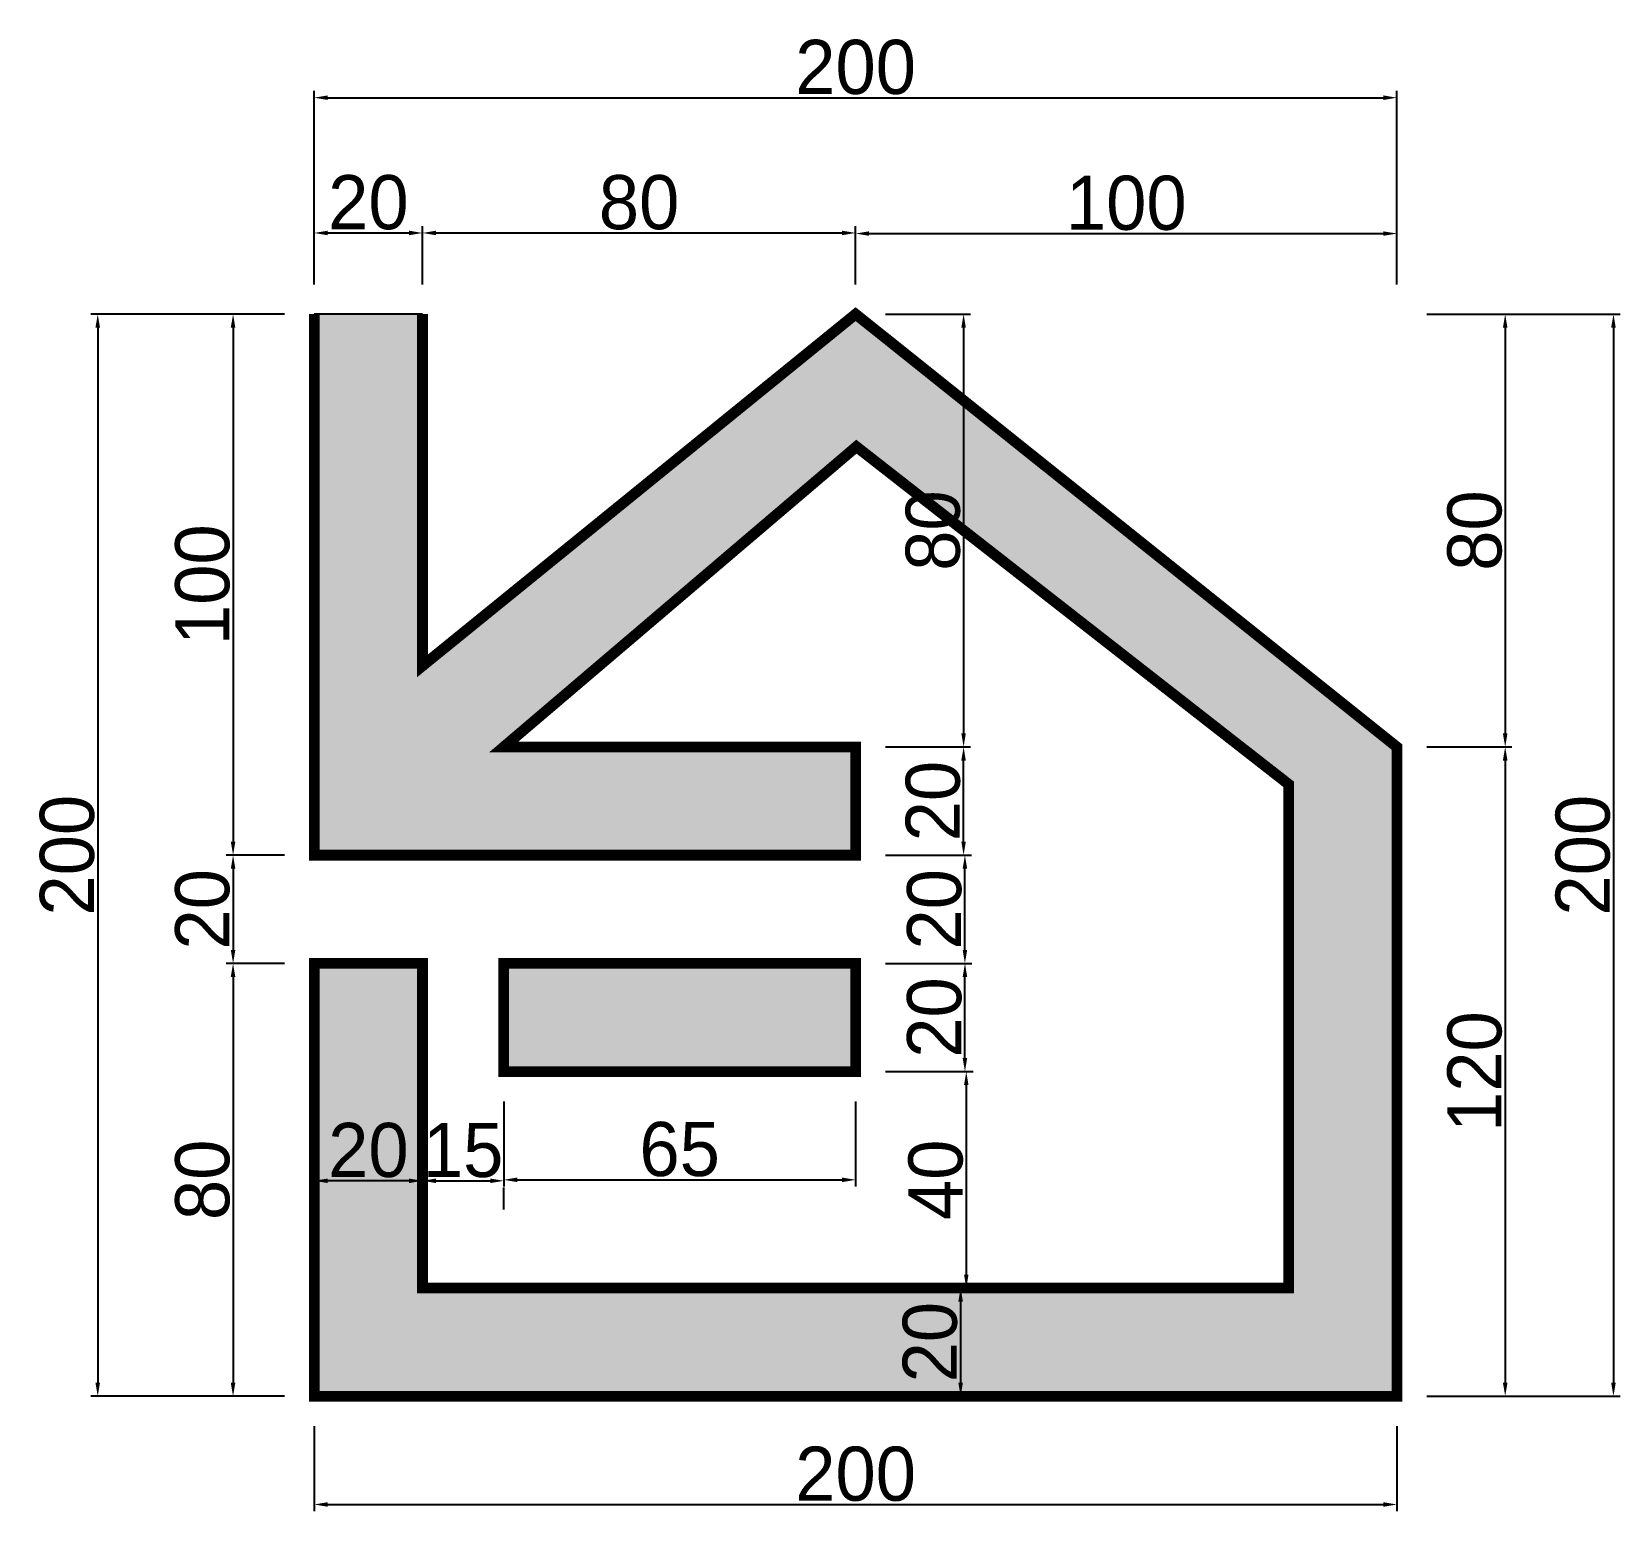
# Model space of a CAD drawing. Header units: millimetres. Extents: x -52 to 241, y -21 to 252.
import ezdxf

# ---------------------------------------------------------------- set-up
doc = ezdxf.new("R2010")
doc.units = ezdxf.units.MM
doc.dimstyles.new('ISO-25', dxfattribs={"dimtxt": 10, "dimasz": 2.5, "dimexe": 1.25, "dimexo": 5.5, "dimtad": 1, "dimtxsty": 'Standard', "dimcen": 2.5, "dimadec": 0, "dimazin": 0, "dimtfac": 1, "dimtmove": 0, "dimatfit": 3, "dimfxl": 1, "dimarcsym": 0})

# ---------------------------------------------------------------- blocks, each defined once
blk = doc.blocks.new('*D1')
at = {"color": 0, "lineweight": -2}
for p, q in [((-5.5, 200), (-16.25, 200)), ((-15, 197.5), (-15, 102.5)), ((-5.5, 100), (-16.25, 100))]:
    blk.add_line(p, q, dxfattribs=at)
at = {"color": 0}
for points in [[(-15.42, 197.5), (-14.58, 197.5), (-15, 200)], [(-15.42, 102.5), (-14.58, 102.5), (-15, 100)]]:
    blk.add_solid(points, dxfattribs=at)
at = {"layer": 'Defpoints', "color": 0}
for p in [(0, 200), (-15, 100), (0, 100)]:
    blk.add_point(p, dxfattribs=at)
at = {"color": 0, "insert": (-20.62, 150), "char_height": 10, "attachment_point": 5, "rotation": 90}
blk.add_mtext('100', dxfattribs=at)
blk = doc.blocks.new('*D2')
at = {"color": 0, "lineweight": -2}
for p, q in [((-5.5, 100), (-16.25, 100)), ((-15, 97.5), (-15, 82.5)), ((-5.5, 80), (-16.25, 80))]:
    blk.add_line(p, q, dxfattribs=at)
at = {"color": 0}
for points in [[(-15.42, 97.5), (-14.58, 97.5), (-15, 100)], [(-15.42, 82.5), (-14.58, 82.5), (-15, 80)]]:
    blk.add_solid(points, dxfattribs=at)
at = {"layer": 'Defpoints', "color": 0}
for p in [(0, 100), (-15, 80), (0, 80)]:
    blk.add_point(p, dxfattribs=at)
at = {"color": 0, "insert": (-20.63, 90), "char_height": 10, "attachment_point": 5, "rotation": 90}
blk.add_mtext('20', dxfattribs=at)
blk = doc.blocks.new('*D3')
at = {"color": 0, "lineweight": -2}
for p, q in [((-5.5, 80), (-16.25, 80)), ((-15, 77.5), (-15, 2.5)), ((-5.5, 0), (-16.25, 0))]:
    blk.add_line(p, q, dxfattribs=at)
at = {"color": 0}
for points in [[(-15.42, 77.5), (-14.58, 77.5), (-15, 80)], [(-15.42, 2.5), (-14.58, 2.5), (-15, 0)]]:
    blk.add_solid(points, dxfattribs=at)
at = {"layer": 'Defpoints', "color": 0}
for p in [(0, 80), (-15, 0), (0, 0)]:
    blk.add_point(p, dxfattribs=at)
at = {"color": 0, "insert": (-20.62, 40), "char_height": 10, "attachment_point": 5, "rotation": 90}
blk.add_mtext('80', dxfattribs=at)
blk = doc.blocks.new('*D4')
at = {"color": 0, "lineweight": -2}
for p, q in [((-5.5, 200), (-41.25, 200)), ((-40, 197.5), (-40, 2.5)), ((-5.5, 0), (-41.25, 0))]:
    blk.add_line(p, q, dxfattribs=at)
at = {"color": 0}
for points in [[(-40.42, 197.5), (-39.58, 197.5), (-40, 200)], [(-40.42, 2.5), (-39.58, 2.5), (-40, 0)]]:
    blk.add_solid(points, dxfattribs=at)
at = {"layer": 'Defpoints', "color": 0}
for p in [(0, 200), (-40, 0), (0, 0)]:
    blk.add_point(p, dxfattribs=at)
at = {"color": 0, "insert": (-45.62, 100), "char_height": 10, "attachment_point": 5, "rotation": 90}
blk.add_mtext('200', dxfattribs=at)
blk = doc.blocks.new('*D5')
at = {"color": 0, "lineweight": -2}
for p, q in [((0, 205.5), (0, 216.25)), ((2.5, 215), (17.5, 215)), ((20, 205.5), (20, 216.25))]:
    blk.add_line(p, q, dxfattribs=at)
at = {"color": 0}
for points in [[(2.5, 215.42), (2.5, 214.58), (0, 215)], [(17.5, 215.42), (17.5, 214.58), (20, 215)]]:
    blk.add_solid(points, dxfattribs=at)
at = {"layer": 'Defpoints', "color": 0}
for p in [(20, 215), (0, 200), (20, 200)]:
    blk.add_point(p, dxfattribs=at)
at = {"color": 0, "insert": (10, 220.62), "char_height": 10, "attachment_point": 5}
blk.add_mtext('20', dxfattribs=at)
blk = doc.blocks.new('*D6')
at = {"color": 0, "lineweight": -2}
for p, q in [((20, 205.5), (20, 216.25)), ((22.5, 215), (97.5, 215)), ((100, 205.5), (100, 216.25))]:
    blk.add_line(p, q, dxfattribs=at)
at = {"color": 0}
for points in [[(22.5, 215.42), (22.5, 214.58), (20, 215)], [(97.5, 215.42), (97.5, 214.58), (100, 215)]]:
    blk.add_solid(points, dxfattribs=at)
at = {"layer": 'Defpoints', "color": 0}
for p in [(100, 215), (20, 200), (100, 200)]:
    blk.add_point(p, dxfattribs=at)
at = {"color": 0, "insert": (60, 220.62), "char_height": 10, "attachment_point": 5}
blk.add_mtext('80', dxfattribs=at)
blk = doc.blocks.new('*D7')
at = {"color": 0, "lineweight": -2}
for p, q in [((100, 205.5), (100, 216.14)), ((102.5, 214.89), (197.5, 214.89)), ((200, 205.5), (200, 216.14))]:
    blk.add_line(p, q, dxfattribs=at)
at = {"color": 0}
for points in [[(102.5, 215.3), (102.5, 214.47), (100, 214.89)], [(197.5, 215.3), (197.5, 214.47), (200, 214.89)]]:
    blk.add_solid(points, dxfattribs=at)
at = {"layer": 'Defpoints', "color": 0}
for p in [(200, 214.89), (100, 200), (200, 200)]:
    blk.add_point(p, dxfattribs=at)
at = {"color": 0, "insert": (150, 220.51), "char_height": 10, "attachment_point": 5}
blk.add_mtext('100', dxfattribs=at)
blk = doc.blocks.new('*D8')
at = {"color": 0, "lineweight": -2}
for p, q in [((0, 205.5), (0, 241.25)), ((200, 205.5), (200, 241.25)), ((2.5, 240), (197.5, 240))]:
    blk.add_line(p, q, dxfattribs=at)
at = {"color": 0}
for points in [[(2.5, 240.42), (2.5, 239.58), (0, 240)], [(197.5, 240.42), (197.5, 239.58), (200, 240)]]:
    blk.add_solid(points, dxfattribs=at)
at = {"layer": 'Defpoints', "color": 0}
for p in [(200, 240), (0, 200), (200, 200)]:
    blk.add_point(p, dxfattribs=at)
at = {"color": 0, "insert": (100, 245.62), "char_height": 10, "attachment_point": 5}
blk.add_mtext('200', dxfattribs=at)
blk = doc.blocks.new('*D9')
at = {"color": 0, "lineweight": -2}
for p, q in [((205.5, 200), (221.25, 200)), ((220, 197.5), (220, 122.5)), ((205.5, 120), (221.25, 120))]:
    blk.add_line(p, q, dxfattribs=at)
at = {"color": 0}
for points in [[(219.58, 197.5), (220.42, 197.5), (220, 200)], [(219.58, 122.5), (220.42, 122.5), (220, 120)]]:
    blk.add_solid(points, dxfattribs=at)
at = {"layer": 'Defpoints', "color": 0}
for p in [(200, 200), (200, 120), (220, 120)]:
    blk.add_point(p, dxfattribs=at)
at = {"color": 0, "insert": (214.38, 160), "char_height": 10, "attachment_point": 5, "rotation": 90}
blk.add_mtext('80', dxfattribs=at)
blk = doc.blocks.new('*D10')
at = {"color": 0, "lineweight": -2}
for p, q in [((205.5, 120), (221.25, 120)), ((220, 117.5), (220, 2.5)), ((205.5, 0), (221.25, 0))]:
    blk.add_line(p, q, dxfattribs=at)
at = {"color": 0}
for points in [[(219.58, 117.5), (220.42, 117.5), (220, 120)], [(219.58, 2.5), (220.42, 2.5), (220, 0)]]:
    blk.add_solid(points, dxfattribs=at)
at = {"layer": 'Defpoints', "color": 0}
for p in [(200, 120), (200, 0), (220, 0)]:
    blk.add_point(p, dxfattribs=at)
at = {"color": 0, "insert": (214.38, 60), "char_height": 10, "attachment_point": 5, "rotation": 90}
blk.add_mtext('120', dxfattribs=at)
blk = doc.blocks.new('*D11')
at = {"color": 0, "lineweight": -2}
for p, q in [((205.5, 200), (241.25, 200)), ((240, 197.5), (240, 2.5)), ((205.5, 0), (241.25, 0))]:
    blk.add_line(p, q, dxfattribs=at)
at = {"color": 0}
for points in [[(239.58, 197.5), (240.42, 197.5), (240, 200)], [(239.58, 2.5), (240.42, 2.5), (240, 0)]]:
    blk.add_solid(points, dxfattribs=at)
at = {"layer": 'Defpoints', "color": 0}
for p in [(200, 200), (200, 0), (240, 0)]:
    blk.add_point(p, dxfattribs=at)
at = {"color": 0, "insert": (234.38, 100), "char_height": 10, "attachment_point": 5, "rotation": 90}
blk.add_mtext('200', dxfattribs=at)
blk = doc.blocks.new('*D12')
at = {"color": 0, "lineweight": -2}
for p, q in [((0, -5.5), (0, -21.25)), ((200, -5.5), (200, -21.25)), ((2.5, -20), (197.5, -20))]:
    blk.add_line(p, q, dxfattribs=at)
at = {"color": 0}
for points in [[(2.5, -19.58), (2.5, -20.42), (0, -20)], [(197.5, -19.58), (197.5, -20.42), (200, -20)]]:
    blk.add_solid(points, dxfattribs=at)
at = {"layer": 'Defpoints', "color": 0}
for p in [(0, 0), (200, 0), (200, -20)]:
    blk.add_point(p, dxfattribs=at)
at = {"color": 0, "insert": (100, -14.38), "char_height": 10, "attachment_point": 5}
blk.add_mtext('200', dxfattribs=at)
blk = doc.blocks.new('*D14')
at = {"color": 0, "lineweight": -2}
for p, q in [((20, 34.5), (20, 38.57)), ((22.5, 39.82), (32.5, 39.82)), ((35, 34.5), (35, 38.57))]:
    blk.add_line(p, q, dxfattribs=at)
at = {"color": 0}
for points in [[(22.5, 40.24), (22.5, 39.4), (20, 39.82)], [(32.5, 40.24), (32.5, 39.4), (35, 39.82)]]:
    blk.add_solid(points, dxfattribs=at)
at = {"layer": 'Defpoints', "color": 0}
for p in [(20, 40), (35, 40), (35, 39.82)]:
    blk.add_point(p, dxfattribs=at)
at = {"color": 0, "insert": (27.5, 45.45), "char_height": 10, "attachment_point": 5}
blk.add_mtext('15', dxfattribs=at)
blk = doc.blocks.new('*D15')
at = {"color": 0, "lineweight": -2}
for p, q in [((35, 54.5), (35, 38.75)), ((100, 54.5), (100, 38.75)), ((37.5, 40), (97.5, 40))]:
    blk.add_line(p, q, dxfattribs=at)
at = {"color": 0}
for points in [[(37.5, 40.42), (37.5, 39.58), (35, 40)], [(97.5, 40.42), (97.5, 39.58), (100, 40)]]:
    blk.add_solid(points, dxfattribs=at)
at = {"layer": 'Defpoints', "color": 0}
for p in [(35, 60), (100, 60), (100, 40)]:
    blk.add_point(p, dxfattribs=at)
at = {"color": 0, "insert": (67.5, 45.63), "char_height": 10, "attachment_point": 5}
blk.add_mtext('65', dxfattribs=at)
blk = doc.blocks.new('*D16')
at = {"color": 0, "lineweight": -2}
for p, q in [((105.5, 60), (121.7, 60)), ((120.45, 57.5), (120.45, 22.5)), ((105.5, 20), (121.7, 20))]:
    blk.add_line(p, q, dxfattribs=at)
at = {"color": 0}
for points in [[(120.03, 57.5), (120.86, 57.5), (120.45, 60)], [(120.03, 22.5), (120.86, 22.5), (120.45, 20)]]:
    blk.add_solid(points, dxfattribs=at)
at = {"layer": 'Defpoints', "color": 0}
for p in [(100, 60), (100, 20), (120.45, 20)]:
    blk.add_point(p, dxfattribs=at)
at = {"color": 0, "insert": (114.82, 40), "char_height": 10, "attachment_point": 5, "rotation": 90}
blk.add_mtext('40', dxfattribs=at)
blk = doc.blocks.new('*D18')
at = {"color": 0, "lineweight": -2}
for p, q in [((105.5, 80), (121.45, 80)), ((120.2, 62.5), (120.2, 77.5)), ((105.5, 60), (121.45, 60))]:
    blk.add_line(p, q, dxfattribs=at)
at = {"color": 0}
for points in [[(119.78, 77.5), (120.62, 77.5), (120.2, 80)], [(119.78, 62.5), (120.62, 62.5), (120.2, 60)]]:
    blk.add_solid(points, dxfattribs=at)
at = {"layer": 'Defpoints', "color": 0}
for p in [(100, 80), (120.2, 80), (100, 60)]:
    blk.add_point(p, dxfattribs=at)
at = {"color": 0, "insert": (114.58, 70), "char_height": 10, "attachment_point": 5, "rotation": 90}
blk.add_mtext('20', dxfattribs=at)
blk = doc.blocks.new('*D19')
at = {"color": 0, "lineweight": -2}
for p, q in [((105.5, 100), (121.44, 100)), ((120.19, 82.5), (120.19, 97.5)), ((105.5, 80), (121.44, 80))]:
    blk.add_line(p, q, dxfattribs=at)
at = {"color": 0}
for points in [[(119.78, 97.5), (120.61, 97.5), (120.19, 100)], [(119.78, 82.5), (120.61, 82.5), (120.19, 80)]]:
    blk.add_solid(points, dxfattribs=at)
at = {"layer": 'Defpoints', "color": 0}
for p in [(100, 100), (120.19, 100), (100, 80)]:
    blk.add_point(p, dxfattribs=at)
at = {"color": 0, "insert": (114.57, 90), "char_height": 10, "attachment_point": 5, "rotation": 90}
blk.add_mtext('20', dxfattribs=at)
blk = doc.blocks.new('*D20')
at = {"color": 0, "lineweight": -2}
for p, q in [((105.5, 120), (121.2, 120)), ((119.95, 102.5), (119.95, 117.5)), ((105.5, 100), (121.2, 100))]:
    blk.add_line(p, q, dxfattribs=at)
at = {"color": 0}
for points in [[(119.53, 117.5), (120.36, 117.5), (119.95, 120)], [(119.53, 102.5), (120.36, 102.5), (119.95, 100)]]:
    blk.add_solid(points, dxfattribs=at)
at = {"layer": 'Defpoints', "color": 0}
for p in [(100, 120), (119.95, 120), (100, 100)]:
    blk.add_point(p, dxfattribs=at)
at = {"color": 0, "insert": (114.32, 110), "char_height": 10, "attachment_point": 5, "rotation": 90}
blk.add_mtext('20', dxfattribs=at)
blk = doc.blocks.new('*D21')
at = {"color": 0, "lineweight": -2}
for p, q in [((105.5, 200), (121.2, 200)), ((119.95, 197.5), (119.95, 122.5)), ((105.5, 120), (121.2, 120))]:
    blk.add_line(p, q, dxfattribs=at)
at = {"color": 0}
for points in [[(119.53, 197.5), (120.36, 197.5), (119.95, 200)], [(119.53, 122.5), (120.36, 122.5), (119.95, 120)]]:
    blk.add_solid(points, dxfattribs=at)
at = {"layer": 'Defpoints', "color": 0}
for p in [(100, 200), (100, 120), (119.95, 120)]:
    blk.add_point(p, dxfattribs=at)
at = {"color": 0, "insert": (114.32, 160), "char_height": 10, "attachment_point": 5, "rotation": 90}
blk.add_mtext('80', dxfattribs=at)
blk = doc.blocks.new('*D22')
at = {"color": 0, "lineweight": -2}
for p, q in [((0, 45.32), (0, 41.07)), ((20, 45.32), (20, 41.07)), ((17.5, 39.82), (2.5, 39.82))]:
    blk.add_line(p, q, dxfattribs=at)
at = {"color": 0}
for points in [[(2.5, 40.24), (2.5, 39.4), (0, 39.82)], [(17.5, 40.24), (17.5, 39.4), (20, 39.82)]]:
    blk.add_solid(points, dxfattribs=at)
at = {"layer": 'Defpoints', "color": 0}
for p in [(0, 39.82), (0, 39.82), (20, 39.82)]:
    blk.add_point(p, dxfattribs=at)
at = {"color": 0, "insert": (10, 45.45), "char_height": 10, "attachment_point": 5}
blk.add_mtext('20', dxfattribs=at)
blk = doc.blocks.new('*D24')
at = {"color": 0, "lineweight": -2}
for p, q in [((114.95, 20), (118.15, 20)), ((119.4, 17.5), (119.4, 2.5)), ((114.95, 0), (118.15, 0))]:
    blk.add_line(p, q, dxfattribs=at)
at = {"color": 0}
for points in [[(118.98, 17.5), (119.82, 17.5), (119.4, 20)], [(118.98, 2.5), (119.82, 2.5), (119.4, 0)]]:
    blk.add_solid(points, dxfattribs=at)
at = {"layer": 'Defpoints', "color": 0}
for p in [(120.45, 20), (119.4, 0), (120.45, 0)]:
    blk.add_point(p, dxfattribs=at)
at = {"color": 0, "insert": (113.77, 10), "char_height": 10, "attachment_point": 5, "rotation": 90}
blk.add_mtext('20', dxfattribs=at)

msp = doc.modelspace()

# ---------------------------------------------------------------- hatches: boundary and pattern name
msp.add_hatch(color=4).paths.add_polyline_path([(100, 120), (40, 120), (35, 120), (100.144, 175.504), (180, 113.101), (180, 20), (20, 20), (20, 80), (0, 80), (0, 0), (200, 0), (200, 120), (100, 200), (20, 135), (20, 140), (20, 200), (0, 200), (0, 100), (100, 100)])
msp.add_hatch(color=4).paths.add_polyline_path([(100, 80), (35, 80), (35, 60), (100, 60)], flags=17)

# ---------------------------------------------------------------- linework, layer by layer
msp.add_line((20, 200), (0, 200))
at = {"const_width": 2}
msp.add_lwpolyline([(0, 200), (0, 100), (100, 100), (100, 120), (40, 120), (35, 120), (100.144, 175.504), (180, 113.101), (180, 20), (20, 20), (20, 80), (0, 80), (0, 0), (200, 0), (200, 120), (100, 200), (20, 135), (20, 140), (20, 200)], dxfattribs=at)
msp.add_lwpolyline([(100, 80), (35, 80), (35, 60), (100, 60)], close=True, dxfattribs=at)

# ---------------------------------------------------------------- dimensions: what is measured, and where the dimension line sits
for base, p1, p2, picture, middle in [((200, 240), (0, 200), (200, 200), '*D8', (100, 245.625)), ((20, 215), (0, 200), (20, 200), '*D5', (10, 220.625)), ((100, 215), (20, 200), (100, 200), '*D6', (60, 220.625)), ((200, 214.887), (100, 200), (200, 200), '*D7', (150, 220.512)), ((100, 40), (35, 60), (100, 60), '*D15', (67.5, 45.625)), ((0, 39.82), (20, 39.82), (0, 39.82), '*D22', (10, 45.445)), ((35, 39.82), (20, 40), (35, 40), '*D14', (27.5, 45.445)), ((200, -20), (0, 0), (200, 0), '*D12', (100, -14.375))]:
    dim = msp.add_linear_dim(base=base, p1=p1, p2=p2, dimstyle='ISO-25')
    dim.commit()
    dim.dimension.update_dxf_attribs({"geometry": picture, "text_midpoint": middle})
for base, p1, p2, picture, middle in [((-40, 0), (0, 200), (0, 0), '*D4', (-45.625, 100)), ((-15, 100), (0, 200), (0, 100), '*D1', (-20.625, 150)), ((119.946, 120), (100, 200), (100, 120), '*D21', (114.321, 160)), ((220, 120), (200, 200), (200, 120), '*D9', (214.375, 160)), ((240, 0), (200, 200), (200, 0), '*D11', (234.375, 100)), ((119.946, 120), (100, 100), (100, 120), '*D20', (114.321, 110)), ((220, 0), (200, 120), (200, 0), '*D10', (214.375, 60)), ((-15, 80), (0, 100), (0, 80), '*D2', (-20.625, 90)), ((120.193, 100), (100, 80), (100, 100), '*D19', (114.568, 90)), ((-15, 0), (0, 80), (0, 0), '*D3', (-20.625, 40)), ((120.201, 80), (100, 60), (100, 80), '*D18', (114.576, 70)), ((120.448, 20), (100, 60), (100, 20), '*D16', (114.823, 40)), ((119.399, 0), (120.448, 20), (120.448, 0), '*D24', (113.774, 10))]:
    dim = msp.add_linear_dim(base=base, p1=p1, p2=p2, angle=90, dimstyle='ISO-25')
    dim.commit()
    dim.dimension.update_dxf_attribs({"geometry": picture, "text_midpoint": middle})

doc.saveas('drawing.dxf')
